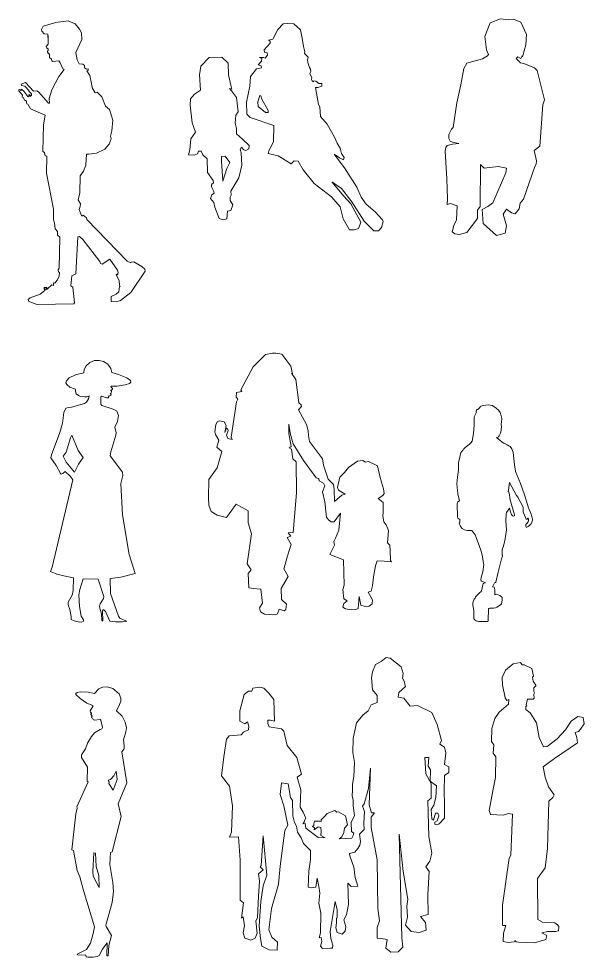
# Model space of a CAD drawing. Header units: millimetres. Extents: x -63086 to 144078, y -129912 to 13382.
# Drawn here: x -62978 to -59562, y -84641 to -78972 of the extents above; entities that cross this region are included whole.
import ezdxf

# ---------------------------------------------------------------- set-up
doc = ezdxf.new("R2010")
doc.units = ezdxf.units.MM
doc.layers.get('0').update_dxf_attribs({"lineweight": 0})
doc.layers.add('展開建具用', color=250, linetype='Continuous', lineweight=9)

# ---------------------------------------------------------------- blocks, each defined once
blk = doc.blocks.new('人物（CAD素材.com）586492cf')
at = {"color": 0, "linetype": 'ByBlock', "lineweight": -2}
for points in [[(347.6, 257.1), (363.2, 259.1), (411.5, 230.4), (429.6, 213.8), (430.6, 202.7), (345.6, 72.4), (282.2, 25.2), (255.5, 16.6), (225.9, 19.6), (226.4, 49.3), (256.5, 62.4), (272.1, 77.5), (276.2, 109.2), (281.2, 109.2), (276.7, 116.7), (274.2, 144.4), (257.1, 182.6), (259.6, 184.6), (264.6, 179.1), (269.1, 194.2), (265.1, 207.3), (217.8, 274.2), (171, 245), (161, 247.5), (156.9, 260.6), (55.8, 393.9), (35.7, 412), (25.7, 409), (12.1, 186.6), (-11.1, 174.1), (-16.6, 114.2), (-5, 104.6), (5.5, 10.1), (0, 4), (-221.3, 0), (-272.1, 18.6), (-275.2, 29.7), (-262.6, 41.2), (-203.2, 62.4), (-175.6, 85.5), (-179.1, 93.6), (-178.1, 105.6), (-162.5, 104.1), (-158.5, 95.1), (-132.8, 118.7), (-123.2, 115.7), (-121.7, 131.3), (-113.7, 130.3), (-99.6, 148.4), (-87.5, 169), (-86.5, 194.7), (-92.6, 197.7), (-94.6, 209.8), (-88.5, 219.8), (-83.5, 408), (-99.1, 418.5), (-97.6, 440.7), (-111.2, 458.3), (-115.7, 491.5), (-121.7, 511.6), (-123.2, 577), (-165, 793.8), (-162, 896.9), (-173.5, 899.4), (-176.6, 919), (-187.1, 925.6), (-183.6, 1086.1), (-172.5, 1143.4), (-261.1, 1181.6), (-276.7, 1209.8), (-284.2, 1211.8), (-286.2, 1216.8), (-285.2, 1226.4), (-289.7, 1232.4), (-295.8, 1232.4), (-306.3, 1251), (-311.4, 1252.1), (-308.9, 1264.6), (-332, 1291.3), (-332, 1296.3), (-325, 1298.3), (-319.9, 1293.3), (-314.4, 1300.8), (-310.9, 1296.3), (-300.8, 1289.3), (-277.2, 1257.1), (-271.6, 1255.6), (-268.6, 1263.6), (-273.7, 1267.6), (-265.1, 1268.2), (-263.1, 1265.1), (-263.1, 1256.1), (-255.5, 1264.1), (-254.5, 1272.2), (-271.6, 1288.3), (-271.6, 1292.8), (-295.3, 1318.5), (-315.9, 1324), (-318.4, 1331.5), (-292.3, 1340.6), (-243.5, 1289.3), (-223.3, 1290.3), (-213.3, 1285.8), (-151.9, 1215.8), (-145.9, 1216.8), (-147.9, 1244.5), (-132.8, 1297.8), (-91, 1376.8), (-58.4, 1419.1), (-65.4, 1424.1), (-81.5, 1461.3), (-90, 1471.9), (-125.3, 1467.4), (-133.3, 1471.4), (-135.3, 1482.4), (-146.4, 1492.5), (-145.9, 1514.1), (-154.9, 1514.6), (-154.4, 1521.7), (-158.5, 1524.7), (-158.5, 1530.7), (-153.9, 1534.3), (-153.9, 1545.3), (-164, 1550.9), (-167, 1559.4), (-154.9, 1572.5), (-155.4, 1615.2), (-159, 1615.7), (-152.4, 1621.3), (-157.4, 1623.8), (-157.4, 1633.4), (-178.6, 1635.9), (-192.2, 1651.5), (-195.2, 1661), (-185.6, 1681.1), (-108.7, 1704.8), (-33.7, 1714.8), (8.6, 1696.2), (35.7, 1663), (46.8, 1640.9), (48.8, 1601.2), (12.1, 1523.7), (21.1, 1477.9), (32.7, 1453.8), (55.3, 1451.3), (64.9, 1443.2), (65.4, 1429.6), (77.5, 1422.6), (87, 1423.1), (88, 1414.5), (79, 1412.5), (97.1, 1383.8), (106.6, 1336.1), (111.2, 1309.9), (129.3, 1279.2), (141.9, 1282.7), (170.5, 1255.6), (191.7, 1198.7), (215.3, 1177.6), (236.9, 1114.2), (230.4, 1050.3), (222.8, 1017.1), (226.4, 1001.5), (213.8, 969.9), (188.1, 939.2), (137.8, 915), (92.1, 908.5), (77, 909), (72.9, 841.6), (59.4, 805.4), (39.2, 778.7), (36.2, 674.1), (27.2, 632.8), (40.2, 608.2), (39.7, 593.1), (32.2, 574.5), (43.8, 547.8), (48.8, 533.7), (56.3, 540.3), (76.5, 524.2), (78.5, 514.6), (322.4, 263.1), (344.1, 253)], [(-175.1, 96.6), (-175.1, 103.6), (-166, 101.1), (-161, 91.6), (-172.5, 89)]]:
    blk.add_lwpolyline(points, close=True, dxfattribs=at)
blk = doc.blocks.new('人物（CAD素材.com）ff8355b8')
at = {"color": 0, "linetype": 'ByBlock', "lineweight": -2}
for points in [[(-160, 689.3), (-136.9, 716.6), (-100, 740.6), (-105.4, 833.1), (-97.7, 886.4), (-47.3, 937.7), (29.1, 939.6), (67.9, 903.1), (69.9, 833.6), (83.9, 770.3), (89.9, 747), (74.9, 750.4), (87.5, 736.5), (117, 695.8), (127.8, 610.6), (113.9, 589.1), (110.1, 542.2), (117.8, 509.2), (118.5, 476.2), (154.7, 445.4), (194.3, 407.2), (191.9, 385.5), (174.7, 377.1), (161.5, 381.3), (147.1, 397.3), (139.6, 382.8), (146.2, 361.5), (150.7, 288.6), (131, 210.7), (90.1, 141), (83.5, 130), (85.9, 105.7), (79.6, 93.7), (80.2, 75), (94.4, 48.9), (82.3, 14.4), (63.6, 9.1), (59.7, -35.6), (37.6, -43.3), (13.5, -34.2), (-13.5, 34.2), (-19.3, 62.5), (-40.4, 85.6), (-31.3, 107.8), (-17.3, 119.3), (-21.1, 132.9), (-34.1, 156.7), (-34.4, 171.5), (-21.7, 180.2), (-23.5, 195.8), (-57, 242.6), (-60.6, 326.3), (-86.8, 351), (-96.1, 371.4), (-111.5, 372.9), (-117.2, 356.4), (-138.3, 347.6), (-172.4, 350.1), (-164.9, 379.6), (-158.7, 447.5), (-129.3, 488), (-151, 543), (-162.5, 649.2)], [(27.6, 340), (50, 341.2), (77.5, 304.7), (59.4, 268.4), (35.5, 190.7), (26.4, 311.3)]]:
    blk.add_lwpolyline(points, close=True, dxfattribs=at)
blk = doc.blocks.new('人物（CAD素材.com）0bcb6e5a')
at = {"color": 0, "linetype": 'ByBlock', "lineweight": -2}
for points in [[(188.9, 51.2), (179.2, 14.2), (161.7, -4.9), (133.1, -6), (75.8, 52), (0.4, 170.3), (-62.2, 249.4), (-119.5, 290.1), (-47.1, 203.4), (-6.4, 158.2), (55.4, 47.5), (50.9, 34.7), (41.5, 8.6), (14.7, 0), (-14.7, 0), (-51.7, 66.3), (-69.8, 140.2), (-123.3, 199.7), (-228.1, 279.6), (-293.4, 363.4), (-323.1, 415.7), (-348.6, 417.1), (-367, 400.2), (-444.8, 448.2), (-505.2, 461), (-501.7, 477.6), (-473.5, 531.9), (-471.2, 630.6), (-613.3, 679.1), (-633.4, 698.5), (-634.9, 772.5), (-614.8, 869.2), (-611, 925.8), (-575.6, 974.1), (-544.6, 980.1), (-546.8, 990.9), (-565.7, 997.1), (-545.4, 1019.3), (-543.3, 1036.4), (-557.5, 1042.3), (-532.4, 1040.8), (-522.9, 1037.8), (-509.6, 1055.5), (-511, 1070.3), (-527.3, 1073.2), (-528.5, 1088.3), (-492.4, 1129), (-492.1, 1140.3), (-502.7, 1146.5), (-477, 1152.7), (-445.7, 1211.6), (-414.5, 1244.2), (-385.6, 1247), (-349.2, 1244.7), (-309.4, 1209.2), (-300.4, 1158.6), (-291, 1108), (-286.9, 1091.8), (-283.2, 1077.3), (-286.3, 1068.3), (-281.3, 1060.9), (-263.5, 1042.9), (-266.7, 1027), (-264.8, 1010.5), (-254.3, 980.6), (-249.2, 970.9), (-247.4, 956.2), (-253.5, 945.4), (-249.1, 935.3), (-240.4, 920.5), (-243.6, 908.3), (-239, 901.6), (-230.8, 893.8), (-229.1, 901.4), (-217.7, 898.6), (-199.3, 884.8), (-180.4, 884.2), (-180.8, 868.8), (-204, 859.4), (-218.5, 860), (-201.7, 757.8), (-191.9, 742.6), (-188.1, 685.9), (-148.7, 638.2), (-103.4, 560.6), (-87.2, 525), (-70.1, 493.9), (-61.2, 461.4), (-45.6, 437.8), (-49.9, 424.3), (-73.9, 435.4), (-106.4, 457), (-44.2, 374.9), (30.1, 257.4), (56, 197.5), (87.1, 155.7), (141.1, 110.1), (184.9, 61.9)], [(-555.5, 811.1), (-566.6, 774.6), (-564.8, 746.2), (-520.2, 709.7), (-505, 709.1), (-504.5, 722.3), (-542.4, 789.2), (-549.5, 810.5)]]:
    blk.add_lwpolyline(points, close=True, dxfattribs=at)
blk = doc.blocks.new('人物（CAD素材.com）2768b3e7')
at = {"color": 0, "linetype": 'ByBlock', "lineweight": -2}
blk.add_lwpolyline([(260.6, 395.8), (211.4, 404.9), (125.9, 395), (105, 418.4), (102.4, 164), (85.9, 140.6), (85.9, 90.2), (21.6, 6), (-21.6, -6), (-51.7, -1.2), (-66.1, 10.3), (-57.5, 49.6), (-40.1, 83.3), (-36.6, 168.4), (-76.6, 181.4), (-98, 176.4), (-95.5, 210.1), (-99.6, 330.8), (-108.5, 498.7), (-106, 520.2), (-97.5, 533), (-65.2, 540.7), (-27.5, 543.5), (-65.7, 551.6), (-78.4, 559.1), (-87.5, 575.2), (-87.6, 598), (-71.2, 630.2), (-59.8, 640.4), (-39.2, 789.9), (-14.1, 899.5), (4.3, 997.1), (22.6, 1029.1), (116.1, 1055.3), (145.8, 1073), (152.1, 1082), (140.8, 1109.8), (131.2, 1190.5), (163.3, 1273.1), (224.5, 1297.7), (273.2, 1291.3), (303.9, 1296.3), (347.1, 1276.8), (382, 1202.3), (379.1, 1140.4), (357.6, 1067.2), (356.1, 1074.3), (347.1, 1058.3), (330.8, 1066.9), (320, 1058), (345.7, 1031.9), (365.6, 1027), (429.8, 1001.3), (447.4, 986), (491.6, 808.8), (481.1, 778), (463, 527.4), (428.2, 501), (443, 438.8), (440.7, 420.2), (432.3, 405.6), (364.8, 207.3), (343.1, 183.6), (338.8, 149.8), (314, 118.6), (292.1, 126), (260.9, 148), (241.4, 117.4), (262.3, 47.7), (253.9, 1.8), (201, -10.7), (120.2, 61.7), (114.6, 145.2), (147.8, 163.3), (179.8, 186.8), (258.1, 368)], close=True, dxfattribs=at)
blk = doc.blocks.new('人物（CAD素材.com）e96f212c')
at = {"color": 0, "linetype": 'ByBlock', "lineweight": -2}
for points in [[(-338.4, 286.3), (-277.7, 270.8), (-237, 263.5), (-239.4, 186.3), (-245.5, 158.1), (-269.7, 117.2), (-271, 108.9), (-270.1, 99.5), (-259.1, 73), (-252, 29.1), (-253, 12.4), (-233.5, 2.8), (-209.3, -3.1), (-189.7, -3.9), (-180.5, -0.5), (-177.1, 2.8), (-177.3, 10.1), (-190.9, 32.3), (-202.1, 89.9), (-206.4, 161), (-200.1, 192.4), (-179.5, 257.9), (-89.9, 256.1), (-53.7, 150.2), (-55.9, 138.4), (-76.9, 106.4), (-80.2, 89.9), (-75.9, 73.2), (-69.2, 46.6), (-67.3, 5.8), (-64.7, 2.4), (-60.4, 4.6), (-61.9, 64.8), (-58.4, 69.7), (-54, 69.7), (-45.3, 59.7), (-18.1, 1.8), (18.1, -1.8), (57.6, -2.8), (80, -1.2), (81.2, 2.1), (41.7, 20.6), (33.7, 32.8), (-13.5, 168.3), (-16, 259.7), (47.5, 267.9), (134.6, 289.6), (97.9, 404.7), (58.5, 643.9), (48.9, 832.7), (60.4, 880.8), (58.5, 902.3), (-15.7, 1000.3), (-12.9, 1025.1), (17.3, 1125), (20.1, 1140.1), (11.8, 1173.1), (28.3, 1208.8), (32.9, 1244.5), (24.2, 1269.7), (1.3, 1283), (-67.2, 1305.2), (-73.1, 1312.8), (-72.3, 1356.3), (-67.3, 1361.6), (-39.3, 1351.5), (-27.1, 1350.2), (-25.6, 1352.1), (-25.6, 1357.1), (-22.6, 1362.5), (-12.9, 1365.1), (-11.1, 1372.9), (-15.3, 1373.9), (-15.7, 1377.9), (-10.7, 1378.4), (-8.8, 1390.2), (-13.1, 1394.6), (-13.3, 1396.7), (-5.8, 1399.1), (-3.2, 1402.7), (-2.8, 1407.9), (-12.3, 1417), (-10.7, 1420.4), (26.1, 1421.3), (74.7, 1428.9), (99.8, 1437.2), (107.5, 1444.7), (107.3, 1454.6), (83.9, 1471.9), (34.8, 1491.9), (-6.5, 1503.6), (-12.5, 1529), (-30.6, 1554.3), (-56.7, 1570.1), (-82.5, 1576.2), (-110.9, 1575.4), (-139.7, 1563.7), (-161.1, 1545), (-172.6, 1522), (-176, 1502.2), (-225.3, 1489.6), (-263.9, 1471.4), (-280.6, 1454), (-283.6, 1442.4), (-278.7, 1431), (-260.9, 1414.9), (-226, 1403.1), (-225.7, 1388.1), (-220.9, 1375.9), (-208.3, 1364.9), (-194.8, 1358.1), (-169, 1356.5), (-157.2, 1356.9), (-143.8, 1362.2), (-148, 1345), (-159.7, 1324.5), (-172.2, 1316), (-250.8, 1294.6), (-265.6, 1292.7), (-284, 1289.4), (-295.9, 1262), (-304.3, 1198.7), (-319.9, 1140.7), (-371.4, 1006.5), (-374.3, 988.8), (-341.9, 942.7), (-316.7, 894.1), (-311.4, 890.2), (-302, 893.5), (-288.2, 906.5), (-256.8, 875.3), (-241.5, 855.4), (-367.2, 328.3), (-375.9, 302.6)], [(-207.5, 950), (-180, 991.2), (-209.9, 1033.3), (-248.4, 1125.6), (-257, 1109.7), (-281.7, 1022), (-300.6, 998.8), (-282.3, 961.6), (-231.9, 902.6)]]:
    blk.add_lwpolyline(points, close=True, dxfattribs=at)
blk = doc.blocks.new('人物（CAD素材.com）ac24170e')
at = {"color": 0, "linetype": 'ByBlock', "lineweight": -2}
blk.add_lwpolyline([(555.9, 133.1), (582, 87.7), (579, 63.9), (561.1, 48.3), (536.7, 47.3), (511.3, 55), (500.1, 107.1), (494.1, 35.7), (480.9, 29), (457.1, 26.3), (418.1, 32.1), (402.2, 43.3), (408.6, 65.7), (428.6, 80.3), (408, 93.1), (402.6, 148.7), (409.1, 176.5), (406.3, 329.5), (324.4, 361.1), (351.7, 416.5), (346.8, 439.9), (357.7, 460), (377.3, 508.8), (387, 609.9), (349.8, 558.9), (331.8, 557.9), (315.6, 569.7), (304.1, 585.9), (293.5, 680), (280.2, 740.2), (293, 775.6), (284.3, 791.8), (259, 806.2), (257.6, 820.2), (241.1, 823.5), (164.6, 927.8), (102.5, 1029.2), (84.8, 1094.7), (76.4, 1148.4), (76.5, 1091), (90.1, 1012.7), (78, 1006.2), (92.3, 997.5), (100.5, 938.8), (119.6, 920.4), (121.9, 734.4), (101.6, 494.6), (72.5, 491), (88.3, 472.5), (65.4, 463.6), (89.3, 421.8), (77.3, 384.8), (65.4, 345.4), (54.6, 301.3), (45.1, 273.8), (71.3, 228.5), (29.5, 155.6), (31.9, 90), (61.8, 61.3), (58.1, 28.7), (47, 20.4), (18.3, 30.7), (6.6, 2.5), (-6.6, -2.5), (-70.9, 0.2), (-94.9, 15.1), (-101.1, 39), (-82.5, 67.4), (-92.2, 152.5), (-137.2, 155.6), (-165.4, 160.6), (-168.8, 246.2), (-151.4, 267.4), (-175.2, 304.8), (-149.7, 486.2), (-168.8, 551.9), (-168.8, 624.7), (-241.8, 664.8), (-300.3, 585.3), (-357.5, 598.4), (-392.3, 621.2), (-408, 659.5), (-409.9, 706.1), (-406.7, 814), (-357.7, 884.5), (-328, 983), (-358.4, 1009.8), (-346, 1050.7), (-366.6, 1085.6), (-371.3, 1101), (-365, 1146.4), (-355, 1165.2), (-343.4, 1168.7), (-314.6, 1163.3), (-301.6, 1140), (-309.9, 1097), (-300, 1124.4), (-293.6, 1120.1), (-291.4, 1109.5), (-299.8, 1082.7), (-292, 1062.4), (-265.7, 1055.2), (-272.8, 1070.3), (-240.4, 1283.3), (-231.4, 1299), (-242.1, 1311.9), (-240.4, 1338.6), (-208.5, 1345.8), (-214, 1356.2), (-139.4, 1494.5), (-65.2, 1569.8), (-23.1, 1577.8), (-13.3, 1576.3), (-2.2, 1578.1), (34.1, 1571), (87.9, 1499.3), (98.6, 1452.1), (92.4, 1456.8), (114.9, 1425), (117.2, 1418.4), (137.1, 1277.4), (149.7, 1265.6), (152.1, 1254.7), (135, 1234.8), (182.9, 1145.7), (193, 1108.7), (193.8, 1079.4), (200.8, 1044.1), (278.7, 938.2), (285.5, 900.8), (312.8, 816.3), (346.1, 783.4), (350, 753.7), (352.3, 681.3), (396.1, 719.3), (417, 724.4), (375, 750.1), (369.2, 765.5), (383.4, 828.6), (411.3, 856.5), (436.6, 886.4), (490.1, 924.4), (523.8, 928.5), (538, 919.3), (557, 922.3), (611.1, 895.6), (624.8, 833.7), (634.9, 798.1), (648.3, 757.9), (651.8, 729), (643.5, 717.3), (614.7, 699.2), (645.7, 675.3), (644.7, 615.4), (643.4, 591.5), (647.5, 569.5), (648.9, 557.8), (664, 540.4), (678, 505.9), (671.4, 430.5), (686.9, 416.5), (687.8, 386.5), (690.4, 324.7), (695.6, 316.6), (652.2, 321.4), (608.8, 323), (598.4, 292.4), (587.5, 225.4), (582.1, 171.2), (572.3, 139.8)], close=True, dxfattribs=at)
blk = doc.blocks.new('人物（CAD素材.com）d80b38d6')
at = {"color": 0, "linetype": 'ByBlock', "lineweight": -2}
blk.add_lwpolyline([(-34.4, 1263.3), (-48.4, 1236.7), (-49.2, 1186.2), (-53.3, 1135.1), (-61.1, 1088.7), (-68.5, 1078.7), (-76, 1070.4), (-86.1, 1062.2), (-102.9, 1050), (-111.2, 1042.4), (-111.9, 1041.4), (-113.3, 1036.8), (-116.3, 1033.7), (-123.8, 1027.3), (-128.3, 1020.5), (-131.9, 1011.6), (-135.9, 993.2), (-142.5, 957.6), (-142.6, 914.5), (-149.8, 870.7), (-152.9, 832.1), (-148, 770.7), (-136.7, 728.1), (-148.3, 722.6), (-151.9, 710.4), (-150.3, 632.1), (-146.7, 623.3), (-135, 615.1), (-135, 597.5), (-138.8, 596.2), (-130.3, 573.7), (-121.5, 561), (-107.4, 552.4), (-91.5, 549.2), (-62.3, 549.1), (-57.4, 541.1), (-49.6, 531.3), (-43.2, 522.6), (-36, 507.9), (-7.6, 430.1), (-0.8, 401.7), (8.5, 349.3), (9.2, 346), (10.5, 343.1), (3.4, 300.1), (-5.5, 265.7), (-9.1, 248.6), (-6.9, 244.6), (-4, 242.5), (1.8, 240.3), (16, 236.2), (17.5, 234.9), (16.7, 233.4), (8.5, 230.1), (5.7, 226.9), (4, 222.1), (-5.1, 184.9), (-8.8, 178.7), (-14.4, 175.5), (-31.3, 159.5), (-33, 157.1), (-34.4, 154.1), (-35.6, 152.7), (-37.1, 151.7), (-38.8, 151.1), (-40.2, 150.1), (-41.1, 148.3), (-41.7, 144.8), (-43.5, 141.1), (-48.2, 135.1), (-53.1, 124.9), (-56.3, 111.7), (-56, 98.8), (-52.3, 78), (-50.4, 62.4), (-50.7, 15.2), (-43.6, 8), (-36.9, 3.4), (-29, 1.1), (-21.1, 0.2), (29.6, -0.3), (31.9, 0.1), (34.4, 1.1), (35.8, 3.1), (36.2, 5.6), (38.3, 75.5), (39.2, 77.7), (41, 79.1), (45, 79.9), (68.9, 80.7), (79.3, 82.4), (88.4, 85.4), (110.6, 100.3), (117.1, 106.4), (120.7, 127.6), (120.9, 144.9), (106.9, 156.3), (96.8, 160.4), (81.6, 163.3), (80.5, 162.3), (76.6, 161.4), (75.4, 190), (71.6, 207.6), (62.4, 208.5), (71.8, 229.9), (74.1, 232.8), (79.7, 234.6), (81.3, 237.1), (96.3, 298.5), (105.9, 337.6), (116.9, 378), (122.3, 394.5), (121.8, 400), (120.2, 400.6), (119.7, 402.3), (119.9, 430), (121.5, 441.5), (127.4, 455.5), (139.2, 498.6), (146, 553.2), (143.4, 605.4), (143.8, 648.1), (145.9, 658.3), (155.9, 671.2), (164.2, 684.5), (170.9, 662.3), (177, 645.2), (180.7, 639.6), (186.4, 635.8), (193.7, 637.1), (195.7, 638.9), (195.6, 643.1), (168.1, 734.5), (165.9, 748.1), (164.3, 765.5), (162.5, 774.6), (160.2, 782), (159, 783.3), (156.5, 784.4), (155.9, 785.1), (155.9, 786.7), (158, 793.2), (165.4, 839.1), (207.9, 760.9), (215.2, 751.5), (244, 699.3), (246.4, 687.5), (247.8, 663), (250.4, 652.9), (264.9, 618.4), (267.8, 617.5), (271.6, 618.7), (275.8, 623.7), (277.1, 623.5), (278.4, 619.8), (279.6, 608.2), (279.1, 605.3), (276.4, 601.3), (268.7, 592.5), (264.3, 585.7), (263.5, 583), (263.3, 578.6), (263.8, 574.7), (264.9, 571.4), (266, 570.2), (267.5, 569.6), (269.2, 569.6), (278.1, 573.9), (281.9, 576.6), (285.9, 580.3), (290.3, 585.1), (294.6, 590.6), (300.2, 599.6), (303.5, 611.4), (303.1, 618.4), (299.7, 633.8), (293.7, 653.3), (284.3, 675.2), (277.5, 691.3), (267.4, 726.8), (257.6, 758.5), (254.9, 764.1), (230.9, 833.3), (200.8, 905.7), (194.9, 946.5), (186.5, 1020.4), (178.2, 1043.3), (167.9, 1057.2), (164.9, 1059), (160.1, 1059.8), (157.9, 1062), (151.6, 1064.6), (150, 1067.8), (133.2, 1076.4), (129.1, 1077), (108.1, 1093.1), (86.1, 1110.1), (86.3, 1110.9), (88, 1110.4), (89.4, 1110.5), (90.5, 1110.8), (97.6, 1116), (102.5, 1121.8), (106.8, 1130), (109.7, 1137.8), (114, 1155.1), (115.8, 1177.6), (114.9, 1188), (115.3, 1195.5), (117, 1201.2), (117.4, 1226.6), (115, 1242), (107.6, 1261.9), (97.6, 1276.4), (83.9, 1288.9), (70.8, 1298.3), (59.7, 1303.6), (47.4, 1307.3), (40.3, 1307.6), (22.3, 1307), (6.1, 1305), (-0.7, 1302.7), (-5.7, 1300.3), (-12.2, 1296), (-13.6, 1292.3), (-26.3, 1280.4), (-30.2, 1279.3), (-34.4, 1275.6), (-36.2, 1270.6), (-35.8, 1266)], close=True, dxfattribs=at)
blk = doc.blocks.new('人物（CAD素材.com）69cbb724')
at = {"color": 0, "linetype": 'ByBlock', "lineweight": -2}
for points in [[(128.1, 70.2), (123, 9.4), (115.9, 8.1), (117.2, 86), (89.9, 48.7), (69.2, 10.5), (56.6, 3.6), (32.7, 0.6), (0, 0), (-10, 2.6), (-10.2, 12.2), (-62.1, 14.5), (-64, 18.1), (-7.3, 45.7), (17.7, 85.4), (33.5, 142.4), (40.8, 184.5), (-25.8, 402.9), (-46.5, 485.6), (-62.8, 523.5), (-84.9, 644.9), (-95.8, 648.5), (-71.1, 866.3), (-63.2, 900), (-65.8, 908.5), (2.1, 1060.2), (-3.3, 1064.4), (-0.7, 1148.6), (-37.4, 1206.6), (-38, 1223.2), (-13.5, 1258.5), (-2, 1293), (23.6, 1334), (41.8, 1355.2), (75.9, 1376.3), (86.2, 1380.1), (89.6, 1387), (79.2, 1431), (74.5, 1435.9), (40.7, 1431.4), (33.9, 1435.7), (28.8, 1443.5), (25.1, 1445.6), (23.9, 1452.2), (26.4, 1458), (19.3, 1465.8), (19.2, 1469.4), (22.9, 1471.1), (22.9, 1474.8), (16.7, 1479.5), (14.6, 1489.3), (31.3, 1514.9), (30.7, 1519.8), (-5.3, 1535.6), (-46.3, 1562.7), (-70.8, 1587.7), (-71.1, 1592.8), (-63.4, 1598.8), (-45.7, 1602.5), (3.5, 1601.3), (40.9, 1593.5), (68, 1622.2), (89.2, 1632.1), (117.4, 1633.9), (151.7, 1623.1), (191.1, 1590.1), (201.1, 1565.5), (200.8, 1545.8), (188.1, 1516.5), (175.6, 1494.7), (174.7, 1487.9), (207.6, 1455.7), (226.8, 1420.3), (234.1, 1385.6), (230.9, 1362.2), (215.6, 1312.3), (221.4, 1277.2), (221.4, 1258.5), (206.7, 1239.8), (236.4, 1053.2), (183.9, 926.4), (201.7, 849.2), (147.8, 637.5), (137.6, 632.7), (133.7, 560), (152.6, 451.5), (155.2, 396.7), (147.5, 331.4), (110.1, 193), (111.3, 185.7), (144.7, 131.9)], [(179.1, 1074.2), (154.1, 1008.2), (128.7, 1050.3), (130.6, 1058.6), (123.3, 1070.1), (138.1, 1073.3), (158.6, 1095.8), (172, 1124.6)], [(68.3, 492.9), (51.6, 547.4), (47.6, 629.6), (36.7, 630), (30.5, 518.3), (34.1, 489.5), (69.9, 420.6)]]:
    blk.add_lwpolyline(points, close=True, dxfattribs=at)
blk = doc.blocks.new('人物（CAD素材.com）51a1f762')
at = {"color": 0, "linetype": 'ByBlock', "lineweight": -2}
blk.add_lwpolyline([(-333.1, -10.5), (-382.1, -9.4), (-426.4, 12.8), (-433.4, 59.5), (-441.6, 133.1), (-432.2, 283.4), (-418.2, 376.7), (-394.9, 441.9), (-417.1, 679.7), (-429.3, 500.9), (-435.2, 491.7), (-417.1, 473.4), (-445.1, 450.1), (-439.2, 404.6), (-445.4, 314.2), (-451, 184.8), (-461.4, 165), (-453.2, 91.4), (-466.3, 61.3), (-492.9, 49.6), (-528.3, 60.2), (-538.4, 92.7), (-531.4, 134.6), (-538.4, 189.4), (-549.1, 182.3), (-536, 274.1), (-556.7, 290.8), (-557, 532.8), (-566.1, 673.7), (-620.4, 670.9), (-609.2, 700.5), (-603.4, 860.1), (-621.7, 980), (-669.5, 1040.6), (-655.5, 1157), (-639.1, 1262.7), (-622.4, 1282.3), (-551.1, 1288.8), (-536.5, 1306.3), (-506, 1319.4), (-504.5, 1341.9), (-511.5, 1368.4), (-529.5, 1355.3), (-558.3, 1372.2), (-559.4, 1434.1), (-531.6, 1532.2), (-507.1, 1553.1), (-486.6, 1552.6), (-480.2, 1571.3), (-437.2, 1578.1), (-412.9, 1570.8), (-383.2, 1541.2), (-353, 1501.7), (-348.8, 1372.7), (-376.1, 1377.5), (-390.4, 1377.6), (-389, 1357.5), (-382, 1336.7), (-306.7, 1325.6), (-293.6, 1312.3), (-273.6, 1224.6), (-214.6, 1153), (-186.8, 1052), (-212.2, 1033.1), (-191.1, 956.1), (-194.7, 851.5), (-175.2, 822.6), (-159.2, 786.3), (-167.5, 771.7), (-170.6, 762.2), (-177.4, 752.3), (-163.5, 753.9), (-159.2, 724.6), (-85.1, 669.5), (-43, 666.6), (-69.9, 680.4), (-66.9, 707.9), (-68.7, 728.5), (-84.9, 732.7), (-109.8, 715.2), (-107.1, 728.4), (-119.4, 734.6), (-111.4, 741.4), (-112.6, 752.3), (-108.1, 767.6), (-64.8, 767.5), (-68.2, 775.9), (-47.3, 796.5), (-31.4, 814.7), (14.4, 831.3), (27.4, 821.6), (37.8, 823.4), (80.5, 800.1), (90.7, 746.4), (74, 726.1), (69.6, 699.2), (56.6, 673), (40.6, 661.5), (118.7, 664.2), (126.7, 681.6), (129.2, 695.6), (114.9, 705.3), (113.6, 760.4), (134.5, 801), (124.8, 860.9), (125.8, 894.2), (120.7, 920.7), (121.7, 954.3), (122.1, 990.8), (130.3, 1038.5), (133.3, 1121.4), (122.9, 1183), (125.2, 1267.7), (145.8, 1362.3), (184.2, 1407.5), (216.7, 1434.2), (235.2, 1471.4), (270.1, 1484.1), (270.1, 1527), (242.2, 1560.7), (236.1, 1635.4), (243.4, 1669.8), (260.5, 1713.2), (295.8, 1732.2), (324.6, 1755.6), (350.2, 1752.1), (416.4, 1699.9), (426.8, 1659), (424.4, 1631.8), (431.7, 1616.8), (441.9, 1581.6), (402.5, 1545), (397.8, 1516.6), (432.6, 1510.8), (469.8, 1463.2), (514.3, 1465.8), (600.8, 1424.8), (633.1, 1351.5), (659.4, 1254.6), (649.5, 1233.2), (678, 1214.7), (684.5, 1181), (678, 1110.7), (703.6, 1095.4), (703.6, 1060.9), (678, 1043.4), (675, 947.5), (677.2, 875), (677.8, 784.9), (644.7, 751.2), (631.5, 745.8), (619.9, 749.7), (619.8, 761.4), (633.8, 769.8), (643, 799.1), (637.4, 815.3), (622.3, 817), (610, 773), (601, 782.3), (596.2, 838.6), (612.2, 864.4), (625.6, 911.7), (629.1, 981.9), (590.3, 1008.7), (592.6, 1077.8), (579.5, 1100.5), (582.9, 1153), (558.8, 1151.6), (564.7, 1054.5), (597.5, 996), (596.3, 907), (577.6, 890.6), (583.4, 674.7), (600.9, 575.3), (589.2, 526.1), (564.6, 491), (585.7, 462.9), (576.4, 324.7), (578.5, 203.9), (532.5, 191.6), (562.3, 156), (566.9, 109), (524.1, 94.6), (476.9, 100.3), (441.8, 139), (453.5, 188.7), (450.3, 255.1), (455.9, 297.3), (428.8, 463.6), (404.3, 689.2), (420.5, 62.9), (424.9, 6.7), (397.1, -22.5), (353.3, -23.2), (323.7, 0.9), (332.1, 53.4), (306.7, 57.5), (269.9, 60.1), (270.5, 125.2), (285.7, 166.3), (274.1, 239.3), (270.5, 534.9), (235.5, 728.5), (235.5, 792), (255.2, 817.5), (236, 817.8), (223.1, 865.6), (231, 1088.3), (219.4, 964.9), (193.1, 871.7), (181.2, 858.9), (194.6, 827), (189.5, 754.7), (193.2, 717.5), (164.7, 689.8), (169.1, 645.8), (166.9, 623.1), (153.9, 602.7), (135.8, 579.6), (119.6, 577.2), (102.9, 571.8), (105.6, 557.9), (130, 489.2), (138, 428.3), (154.7, 374.2), (113.8, 372.3), (94, 393.3), (98.2, 266), (86.4, 202.2), (69.8, 170.9), (81.9, 131.3), (76.8, 104.2), (58.8, 85.1), (30, 95.2), (21.2, 122.9), (25.1, 153.4), (25.6, 181.6), (28.2, 183.2), (28.7, 232.6), (16.9, 282.5), (-13.5, 101.7), (-9.9, 59.7), (3.9, 19.2), (0, 0), (-11.9, 0.6), (-58.7, -1.4), (-71.3, 12.1), (-63.9, 40.2), (-68.3, 64.3), (-78.8, 63.9), (-72.1, 92.9), (-69.5, 211.3), (-81.6, 273.3), (-74.6, 333.1), (-82.3, 372.4), (-91.7, 423.2), (-99.2, 369.3), (-123.2, 364.9), (-145.6, 369.2), (-141.9, 466.4), (-132.5, 536.4), (-131.4, 591.2), (-173.4, 633.2), (-188, 667.5), (-210.9, 700.7), (-215.8, 738.4), (-228.5, 760.4), (-239.2, 800.8), (-240, 892.3), (-252.8, 909.8), (-265.9, 993.6), (-306.5, 998.5), (-314.7, 929.6), (-292.5, 859.6), (-269.2, 742.9), (-286.7, 711.4), (-314.4, 495.3), (-326.1, 386.9), (-368.1, 241.2), (-383.3, 110.7), (-365.8, 67.6), (-332, 36)], close=True, dxfattribs=at)
blk = doc.blocks.new('人物（CAD素材.com）7d36d1b2')
at = {"color": 0, "linetype": 'ByBlock', "lineweight": -2}
blk.add_lwpolyline([(2.5, 1430.1), (-1.5, 1436.1), (6.3, 1470.4), (40.7, 1469.9), (45.2, 1476), (43, 1499.6), (47.6, 1507.5), (43.1, 1516.8), (44, 1538.5), (56.5, 1550.4), (57, 1555.6), (40, 1579.1), (35.4, 1603.8), (41, 1609.3), (31.2, 1654.4), (-14.1, 1677.6), (-27.2, 1677.6), (-35.6, 1691.3), (-81.4, 1683), (-127.9, 1644.9), (-147, 1600.2), (-145.8, 1557.3), (-129.1, 1478.7), (-119, 1461.1), (-107.7, 1467.4), (-108.9, 1439.4), (-165.4, 1391.1), (-190.6, 1352.5), (-210.7, 1293.4), (-212.6, 1214.3), (-197.3, 1195.2), (-201.1, 1144.7), (-184.9, 1121.8), (-187.4, 997.9), (-202.7, 915.9), (-225.7, 796.8), (-217.1, 773.9), (-140.8, 770.1), (-109.3, 779.6), (-84.4, 774.9), (-94.6, 527.6), (-105.5, 510.2), (-145.3, 226.1), (-144.4, 103.7), (-125.3, 103.9), (-138.5, 57.4), (-140.3, 6), (-111, 1.2), (-75.3, 3.5), (-71.2, 12.4), (-61.8, 4.3), (-48.2, 2.4), (48.2, -2.4), (117, 17.9), (122.3, 43), (92.4, 59.2), (125.9, 65.7), (174.4, 65.7), (192.7, 70.2), (194.1, 97.4), (186.8, 107.7), (171.8, 119.4), (96, 123.1), (67.3, 138.7), (66, 386.6), (112.9, 450.7), (126.8, 567.2), (135.5, 853.7), (158.5, 875.7), (166.2, 892), (132.6, 939.9), (111.5, 999.3), (100, 1061.6), (169, 1112.4), (307.8, 1205.6), (304.2, 1239.1), (293.4, 1269.1), (312.9, 1273.9), (325.7, 1288.9), (348.3, 1321), (342.4, 1360), (310.6, 1365.4), (269.2, 1336.6), (234.4, 1285.1), (184.6, 1230), (123.5, 1183.2), (101.9, 1182.6), (76.1, 1238.9), (60.5, 1327), (22.1, 1387.6), (-3.7, 1408), (-4.7, 1425.4)], close=True, dxfattribs=at)

msp = doc.modelspace()

# ---------------------------------------------------------------- block references
at = {"layer": '展開建具用', "ltscale": 10}
for name, p in [('人物（CAD素材.com）586492cf', (-62645.5536, -80698.7336)), ('人物（CAD素材.com）0bcb6e5a', (-60966.3266, -80247.7821)), ('人物（CAD素材.com）2768b3e7', (-60293.1563, -80269.9601)), ('人物（CAD素材.com）ff8355b8', (-61780.049, -80144.285)), ('人物（CAD素材.com）ac24170e', (-61422.359, -82569.3405)), ('人物（CAD素材.com）e96f212c', (-62409.107, -82612.8451)), ('人物（CAD素材.com）d80b38d6', (-60178.3253, -82612.7399)), ('人物（CAD素材.com）51a1f762', (-61083.7018, -84586.9718)), ('人物（CAD素材.com）7d36d1b2', (-59910.6842, -84552.3689)), ('人物（CAD素材.com）69cbb724', (-62561.435, -84641.12))]:
    msp.add_blockref(name, p, dxfattribs=at)

doc.saveas('drawing.dxf')
